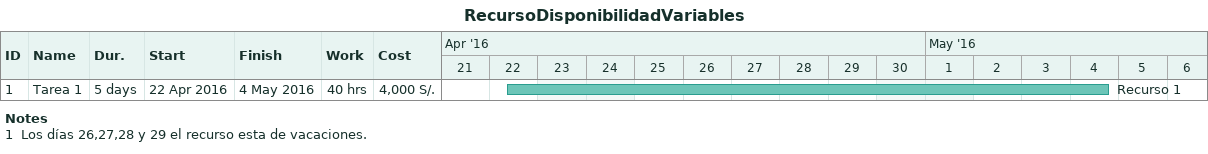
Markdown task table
RecursoDisponibilidadVariables

| ID | Task | Duration | Start | Finish | Resources | Work (h) | Cost (S/.) |
|---|---|---|---|---|---|---|---|
| 1 | Tarea 1 | 5d | 2016-04-22 | 2016-05-04 | Recurso 1 | 40 | 4000 |

Notes
- 1: Los días 26,27,28 y 29 el recurso esta de vacaciones.
